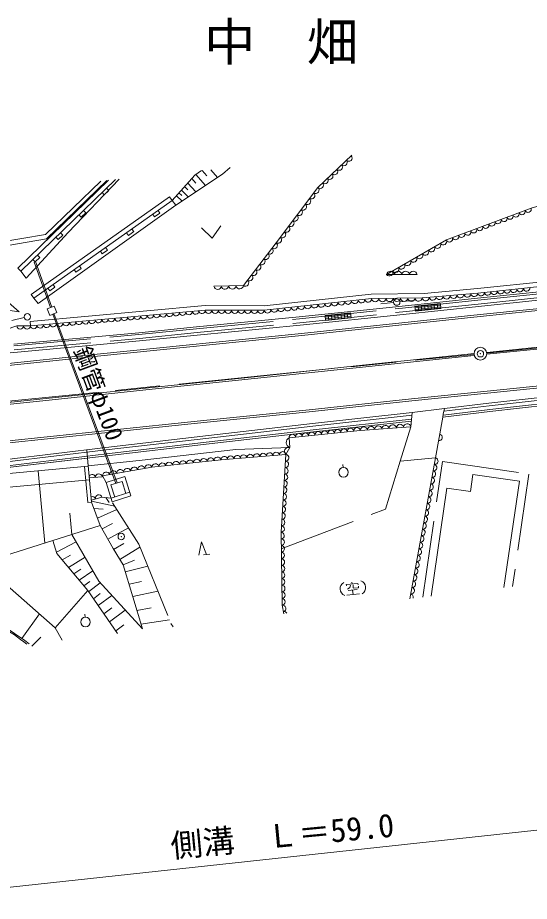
# Model space of a CAD drawing. Units: millimetres, scale not verified. Extents: x 40000 to 680000, y 20000 to 380000.
# Drawn here: x 432589 to 472474, y 240256 to 309162 of the extents above; entities that cross this region are included whole.
import ezdxf
from ezdxf.enums import TextEntityAlignment as Align

# ---------------------------------------------------------------- set-up
doc = ezdxf.new("R2010")
doc.units = ezdxf.units.MM
doc.header["$LTSCALE"] = 1000
doc.header["$PDMODE"] = 32
doc.header["$PDSIZE"] = 500
doc.linetypes.add('CHAIN', pattern=[18.5, 12, -1.5, 3.5, -1.5])
doc.linetypes.add('DASHED', pattern=[7.5, 6, -1.5])
for name, color, linetype, lineweight in [('M-BGD', 7, 'Continuous', 13), ('M-BGD-EXST', 7, 'Continuous', 13), ('M-BMK', 2, 'CHAIN', 13), ('M-BMK-SRVR', 3, 'Continuous', 13), ('M-STR-HTXT', 7, 'Continuous', 13), ('M-STR-STRC', 7, 'Continuous', 13)]:
    doc.layers.add(name, color=color, linetype=linetype, lineweight=lineweight)
doc.layers.add('M-BMK-HTXT', color=7, linetype='Continuous')
doc.styles.add('ＭＳ ゴシック', font='')
doc.styles.get('ＭＳ ゴシック').set_extended_font_data('MS Gothic')

msp = doc.modelspace()

# ---------------------------------------------------------------- linework, layer by layer
at = {"layer": 'M-BGD'}
for p, q in [((446973, 297239), (447329, 296826)), ((447656, 297310), (448174, 296706)), ((439657, 296482), (432590, 289638)), ((432834, 289386), (440220, 296540)), ((439069, 296421), (434769, 292256)), ((439552, 296471), (434848, 291915)), ((440512, 296570), (436530, 292421)), ((446158, 296614), (446469, 296269)), ((446483, 296942), (447230, 296082)), ((439337, 295337), (439697, 295685)), ((439697, 295685), (439523, 295865)), ((445359, 295713), (445885, 295194)), ((445604, 295990), (445863, 295725)), ((445850, 296267), (446487, 295591)), ((444434, 295185), (433639, 287584)), ((439164, 295517), (439337, 295337)), ((444636, 294899), (444434, 295185)), ((444968, 295273), (445398, 294872)), ((445163, 295493), (445376, 295290)), ((433841, 287298), (444636, 294899)), ((444905, 294546), (434177, 286884)), ((444636, 294899), (444905, 294546)), ((437368, 293778), (437542, 293598)), ((437542, 293598), (437901, 293946)), ((437901, 293946), (437727, 294125)), ((443122, 293833), (443266, 293629)), ((443266, 293629), (443675, 293917)), ((443675, 293917), (443531, 294121)), ((434769, 292256), (428766, 291233)), ((436530, 292421), (433257, 288862)), ((435746, 291859), (436105, 292207)), ((436105, 292207), (435931, 292386)), ((441078, 292394), (441222, 292189)), ((441222, 292189), (441631, 292477)), ((441631, 292477), (441487, 292682)), ((434848, 291915), (428881, 290897)), ((435572, 292038), (435746, 291859)), ((439034, 290954), (439178, 290750)), ((439178, 290750), (439587, 291038)), ((439587, 291038), (439443, 291242)), ((433776, 290299), (433950, 290119)), ((435151, 286559), (433876, 290106)), ((433950, 290119), (434309, 290467)), ((435243, 286598), (433970, 290140)), ((434309, 290467), (434135, 290647)), ((468423, 288031), (488715, 290183)), ((432710, 286235), (428239, 290089)), ((432834, 289386), (432590, 289638)), ((436990, 289515), (437134, 289311)), ((437134, 289311), (437542, 289599)), ((437542, 289599), (437399, 289803)), ((468457, 287683), (488748, 289835)), ((433257, 288862), (432834, 289386)), ((434946, 288076), (435090, 287871)), ((435090, 287871), (435498, 288159)), ((435498, 288159), (435354, 288364)), ((447891, 288219), (450187, 288267)), ((461891, 286956), (460896, 286854)), ((462388, 287006), (463383, 287105)), ((463597, 286271), (463556, 286669)), ((463569, 286537), (465558, 286744)), ((463846, 286297), (463804, 286695)), ((464094, 286323), (464053, 286721)), ((464343, 286349), (464301, 286747)), ((464592, 286375), (464550, 286773)), ((464840, 286401), (464799, 286799)), ((465089, 286427), (465047, 286825)), ((465337, 286453), (465296, 286851)), ((440250, 272848), (435325, 286045)), ((440346, 272878), (435417, 286085)), ((456568, 285802), (458547, 286010)), ((457091, 285588), (457049, 285986)), ((457338, 285614), (457296, 286012)), ((457585, 285640), (457543, 286038)), ((457833, 285666), (457791, 286064)), ((458080, 285692), (458038, 286090)), ((458327, 285718), (458286, 286116)), ((463583, 286404), (465572, 286612)), ((433585, 285135), (433554, 285483)), ((456596, 285536), (456554, 285934)), ((456582, 285669), (458561, 285877)), ((456843, 285562), (456801, 285960)), ((479246, 280215), (469329, 279100)), ((465857, 278687), (469329, 279100)), ((469402, 278454), (479319, 279569)), ((463350, 278369), (465857, 278687)), ((465729, 278017), (469406, 278455)), ((465156, 274841), (465729, 278017)), ((453752, 276399), (453794, 275654)), ((453794, 275654), (453501, 275093)), ((438085, 274183), (437968, 275470)), ((453501, 275093), (448440, 274675)), ((438346, 271385), (438034, 274824)), ((448440, 274675), (443054, 274106)), ((465156, 274841), (462416, 274581)), ((463157, 263855), (465156, 274841)), ((429850, 273435), (438085, 274183)), ((434182, 273828), (434694, 268187)), ((438047, 271358), (437793, 274156)), ((443054, 274106), (439209, 273440)), ((429968, 272381), (438188, 273128)), ((439176, 273363), (438175, 273267)), ((439209, 273440), (439485, 272921)), ((439861, 272725), (440735, 273000)), ((440735, 273000), (441031, 272060)), ((440157, 271784), (439861, 272725)), ((439159, 271771), (438331, 271551)), ((439871, 271694), (439159, 271771)), ((439456, 271739), (439714, 271360)), ((441318, 272150), (439871, 271694)), ((438353, 271385), (438047, 271358)), ((438339, 271459), (440154, 271067)), ((438353, 271385), (439023, 269560)), ((438535, 270889), (439263, 270827)), ((436816, 268860), (436666, 270516)), ((438812, 270134), (440324, 270798)), ((430551, 266872), (439023, 269560)), ((440023, 267768), (439023, 269560)), ((439170, 269296), (439983, 269717)), ((439617, 268497), (441217, 269385)), ((435608, 267480), (437148, 268287)), ((440068, 267696), (440859, 268164)), ((440817, 266491), (440023, 267768)), ((440553, 266916), (442121, 267874)), ((436058, 266877), (436718, 267253)), ((436545, 266294), (437840, 267089)), ((440817, 266491), (441693, 266852)), ((436963, 265794), (437507, 266150)), ((437380, 265295), (438449, 266038)), ((442312, 261497), (440817, 266491)), ((440981, 265943), (442725, 266388)), ((437750, 264851), (438217, 265193)), ((438113, 264402), (439032, 265103)), ((441269, 264981), (442247, 265208)), ((438493, 263857), (439023, 264258)), ((438873, 263312), (439936, 264109)), ((441557, 264020), (443522, 264429)), ((432915, 260753), (434278, 262677)), ((439310, 262685), (439923, 263141)), ((439747, 262058), (440977, 262964)), ((441879, 262943), (442985, 263144)), ((442201, 261866), (444423, 262213)), ((440241, 261349), (440854, 261805)), ((433699, 260159), (434385, 260865))]:
    msp.add_line(p, q, dxfattribs=at)
at = {"layer": 'M-BGD', "linetype": 'DASHED'}
for p, q in [((448549, 296954), (449165, 297467)), ((444905, 294546), (448549, 296954)), ((468449, 287130), (476537, 287985)), ((468480, 286832), (476568, 287687)), ((462581, 286517), (468449, 287130)), ((462612, 286219), (468480, 286832)), ((432710, 286235), (429867, 286631)), ((454556, 285674), (462581, 286517)), ((454586, 285376), (462612, 286219)), ((446540, 284901), (454556, 285674)), ((446569, 284603), (454586, 285376)), ((442046, 284450), (446540, 284901)), ((442075, 284151), (446569, 284603)), ((432298, 283561), (442046, 284450)), ((432327, 283263), (442075, 284151)), ((469352, 278902), (479269, 280016)), ((469386, 278604), (479302, 279718)), ((465757, 278171), (469386, 278604)), ((465816, 278481), (469352, 278902)), ((461270, 270839), (462416, 274581)), ((464165, 263975), (465694, 274549)), ((465694, 274549), (472433, 273575)), ((472433, 273575), (471166, 264808)), ((439984, 271335), (442029, 268100)), ((453134, 267756), (461270, 270839)), ((436816, 268860), (438914, 265233)), ((442029, 268100), (444541, 261923)), ((435520, 261581), (431561, 265075)), ((438914, 265233), (442312, 261497)), ((435520, 261581), (438049, 264493)), ((444541, 261923), (444720, 261661)), ((436063, 260630), (435520, 261581))]:
    msp.add_line(p, q, dxfattribs=at)
at = {"layer": 'M-BGD'}
for points in [[(450187, 288267), (452741, 291610), (455990, 295927), (458648, 298449)], [(446922, 297234), (446400, 296887), (444636, 294899)], [(463726, 289148), (461348, 289137), (466009, 291828), (472616, 294309), (481437, 296870)], [(432283, 283711), (442032, 284599), (446525, 285050), (454541, 285823), (462565, 286666), (468433, 287279), (476521, 288134), (488781, 289423)], [(488849, 288776), (476589, 287488), (468501, 286633)], [(468423, 288031), (464266, 287666), (460153, 287604), (451793, 286701), (447196, 286708), (433554, 285483)], [(434177, 286884), (433841, 287298), (433639, 287584)], [(451811, 286351), (460175, 287254), (464129, 287303), (468457, 287683)], [(433585, 285135), (447211, 286358), (451811, 286351)], [(468501, 286633), (462633, 286020), (454606, 285177), (446589, 284404), (442094, 283952)], [(423302, 282932), (427728, 283869), (429916, 284243), (432519, 285135), (433585, 285135)], [(442094, 283952), (432279, 283053), (420369, 281971)], [(465857, 278687), (465769, 278236), (465729, 278017)], [(422124, 273312), (426650, 274002), (431728, 274720), (439460, 275650), (447455, 276575), (455569, 277514), (463350, 278369)], [(422154, 273114), (426679, 273804), (431754, 274522), (439484, 275451), (447478, 276376), (455591, 277315), (463329, 278165)], [(422199, 272818), (426722, 273507), (431792, 274225), (439519, 275153), (447512, 276078), (455625, 277017), (463298, 277860)], [(422222, 272670), (426744, 273359), (431812, 274076), (439536, 275004), (447529, 275929), (455642, 276868), (463283, 277708)], [(462416, 274581), (463238, 277268), (463350, 278369)], [(463238, 277268), (459286, 276977), (453752, 276399)], [(438090, 274207), (442066, 274625), (449606, 275477), (453794, 275654)], [(453333, 262686), (453195, 263348), (453117, 269045), (453501, 275093)], [(422222, 272670), (426744, 273359), (431812, 274076), (438034, 274824)], [(464832, 264055), (466049, 272468), (467876, 272203), (468071, 273550), (471697, 273025), (470497, 264729)], [(440383, 261145), (438049, 264493), (435637, 267381), (435342, 268392)], [(428431, 263766), (433159, 260590), (433491, 260324)]]:
    msp.add_lwpolyline(points, dxfattribs=at)
for points in [[(435102, 285950), (435639, 286180), (435426, 286676), (434889, 286446)], [(465586, 286479), (463597, 286271), (463556, 286669), (465544, 286877)], [(458575, 285744), (456596, 285536), (456554, 285934), (458533, 286142)], [(440931, 273376), (441408, 271864), (439961, 271408), (439485, 272921)]]:
    msp.add_lwpolyline(points, close=True, dxfattribs=at)
msp.add_circle((462139, 286981), 250, dxfattribs=at)
for centre, radius, start, end in [((458398, 298219), 256, 224.77716, 42.18991), ((457656, 297515), 256, 224.77716, 42.18991), ((458027, 297867), 256, 224.77716, 42.18991), ((457284, 297163), 256, 224.77716, 42.18991), ((456542, 296459), 256, 224.77716, 42.18991), ((456913, 296811), 256, 224.77716, 42.18991), ((455811, 295724), 271, 237.47934, 48.60549), ((456171, 296107), 256, 224.77716, 42.18991), ((455161, 294860), 271, 237.47934, 48.60549), ((455486, 295292), 271, 237.47934, 48.60549), ((454836, 294429), 271, 237.47934, 48.60549), ((472379, 294222), 252, 201.04164, 20.1181), ((454186, 293565), 271, 237.47934, 48.60549), ((454511, 293997), 271, 237.47934, 48.60549), ((470491, 293513), 252, 201.04164, 20.1181), ((470963, 293690), 252, 201.04164, 20.1181), ((471435, 293868), 252, 201.04164, 20.1181), ((471907, 294045), 252, 201.04164, 20.1181), ((453537, 292702), 271, 237.47934, 48.60549), ((453861, 293133), 271, 237.47934, 48.60549), ((468604, 292805), 252, 201.04164, 20.1181), ((469076, 292982), 252, 201.04164, 20.1181), ((469548, 293159), 252, 201.04164, 20.1181), ((470020, 293336), 252, 201.04164, 20.1181), ((453212, 292270), 271, 237.47934, 48.60549), ((466716, 292096), 252, 201.04164, 20.1181), ((467188, 292273), 252, 201.04164, 20.1181), ((467660, 292450), 252, 201.04164, 20.1181), ((468132, 292627), 252, 201.04164, 20.1181), ((452571, 291409), 263, 235.5081, 49.72789), ((452887, 291838), 271, 237.47934, 48.60549), ((465300, 291442), 270, 214.2127, 25.78083), ((465766, 291711), 270, 214.2127, 25.78083), ((466244, 291919), 252, 201.04164, 20.1181), ((452252, 290991), 263, 235.5081, 49.72789), ((464368, 290904), 270, 214.2127, 25.78083), ((464834, 291173), 270, 214.2127, 25.78083), ((451613, 290155), 263, 235.5081, 49.72789), ((451933, 290573), 263, 235.5081, 49.72789), ((462970, 290096), 270, 214.2127, 25.78083), ((463436, 290365), 270, 214.2127, 25.78083), ((463902, 290634), 270, 214.2127, 25.78083), ((450975, 289319), 263, 235.5081, 49.72789), ((451294, 289737), 263, 235.5081, 49.72789), ((462037, 289558), 270, 214.2127, 25.78083), ((462503, 289827), 270, 214.2127, 25.78083), ((450655, 288902), 263, 235.5081, 49.72789), ((461571, 289289), 270, 214.2127, 25.78083), ((461645, 289087), 302, 10.12543, 170.40762), ((462240, 289090), 302, 10.12543, 170.40762), ((462834, 289093), 302, 10.12543, 170.40762), ((463429, 289095), 302, 10.12543, 170.40762), ((448177, 288264), 290, 189.11251, 353.29207), ((448751, 288276), 290, 189.11251, 353.29207), ((449325, 288289), 290, 189.11251, 353.29207), ((449899, 288301), 290, 189.11251, 353.29207), ((450336, 288484), 263, 235.5081, 49.72789), ((471753, 288037), 255, 187.20455, 4.90355), ((472261, 288091), 255, 187.20455, 4.90355), ((464398, 287349), 272, 189.73386, 0.29604), ((464939, 287396), 272, 189.73386, 0.29604), ((465480, 287444), 272, 189.73386, 0.29604), ((466021, 287491), 272, 189.73386, 0.29604), ((466561, 287539), 272, 189.73386, 0.29604), ((467102, 287586), 272, 189.73386, 0.29604), ((467643, 287634), 272, 189.73386, 0.29604), ((468184, 287681), 272, 189.73386, 0.29604), ((468710, 287715), 255, 187.20455, 4.90355), ((469217, 287768), 255, 187.20455, 4.90355), ((469724, 287822), 255, 187.20455, 4.90355), ((470232, 287876), 255, 187.20455, 4.90355), ((470739, 287930), 255, 187.20455, 4.90355), ((471246, 287984), 255, 187.20455, 4.90355), ((454685, 286675), 263, 189.0402, 3.28471), ((455207, 286731), 263, 189.0402, 3.28471), ((455730, 286788), 263, 189.0402, 3.28471), ((456253, 286844), 263, 189.0402, 3.28471), ((456776, 286901), 263, 189.0402, 3.28471), ((457298, 286957), 263, 189.0402, 3.28471), ((457821, 287014), 263, 189.0402, 3.28471), ((458344, 287070), 263, 189.0402, 3.28471), ((458867, 287126), 263, 189.0402, 3.28471), ((459389, 287183), 263, 189.0402, 3.28471), ((459912, 287239), 263, 189.0402, 3.28471), ((460457, 287292), 285, 187.68601, 353.72), ((461022, 287299), 285, 187.68601, 353.72), ((461587, 287306), 285, 187.68601, 353.72), ((462152, 287313), 285, 187.68601, 353.72), ((462717, 287320), 285, 187.68601, 353.72), ((463282, 287327), 285, 187.68601, 353.72), ((463846, 287334), 285, 187.68601, 353.72), ((442921, 285976), 253, 185.88931, 4.36693), ((443426, 286021), 253, 185.88931, 4.36693), ((443931, 286067), 253, 185.88931, 4.36693), ((444435, 286112), 253, 185.88931, 4.36693), ((444940, 286157), 253, 185.88931, 4.36693), ((445444, 286202), 253, 185.88931, 4.36693), ((445949, 286248), 253, 185.88931, 4.36693), ((446454, 286293), 253, 185.88931, 4.36693), ((446958, 286338), 253, 185.88931, 4.36693), ((447467, 286363), 256, 181.18275, 358.66205), ((447978, 286362), 256, 181.18275, 358.66205), ((448489, 286361), 256, 181.18275, 358.66205), ((449000, 286361), 256, 181.18275, 358.66205), ((449511, 286360), 256, 181.18275, 358.66205), ((450022, 286359), 256, 181.18275, 358.66205), ((450533, 286359), 256, 181.18275, 358.66205), ((451045, 286358), 256, 181.18275, 358.66205), ((451556, 286357), 256, 181.18275, 358.66205), ((452071, 286393), 263, 189.0402, 3.28471), ((452594, 286449), 263, 189.0402, 3.28471), ((453117, 286506), 263, 189.0402, 3.28471), ((453639, 286562), 263, 189.0402, 3.28471), ((454162, 286618), 263, 189.0402, 3.28471), ((435351, 285297), 253, 185.88931, 4.36693), ((435856, 285342), 253, 185.88931, 4.36693), ((436361, 285387), 253, 185.88931, 4.36693), ((436865, 285432), 253, 185.88931, 4.36693), ((437370, 285478), 253, 185.88931, 4.36693), ((437875, 285523), 253, 185.88931, 4.36693), ((438379, 285568), 253, 185.88931, 4.36693), ((438884, 285614), 253, 185.88931, 4.36693), ((439389, 285659), 253, 185.88931, 4.36693), ((439893, 285704), 253, 185.88931, 4.36693), ((440398, 285749), 253, 185.88931, 4.36693), ((440903, 285795), 253, 185.88931, 4.36693), ((441407, 285840), 253, 185.88931, 4.36693), ((441912, 285885), 253, 185.88931, 4.36693), ((442417, 285931), 253, 185.88931, 4.36693), ((432785, 285152), 267, 183.70167, 356.30006), ((433319, 285152), 267, 183.70167, 356.30006), ((433837, 285161), 253, 185.88931, 4.36693), ((434342, 285206), 253, 185.88931, 4.36693), ((434847, 285251), 253, 185.88931, 4.36693), ((457526, 276790), 253, 6.62908, 185.31201), ((458029, 276843), 253, 6.62908, 185.31201), ((458532, 276896), 253, 6.62908, 185.31201), ((459035, 276948), 253, 6.62908, 185.31201), ((459571, 276963), 285, 11.31314, 177.10475), ((460135, 277004), 285, 11.31314, 177.10475), ((460700, 277046), 285, 11.31314, 177.10475), ((461265, 277088), 285, 11.31314, 177.10475), ((461829, 277129), 285, 11.31314, 177.10475), ((462394, 277171), 285, 11.31314, 177.10475), ((462959, 277212), 285, 11.31314, 177.10475), ((453926, 276035), 403, 115.4989, 250.88887), ((454004, 276422), 253, 6.62908, 185.31201), ((454507, 276475), 253, 6.62908, 185.31201), ((455010, 276527), 253, 6.62908, 185.31201), ((455513, 276580), 253, 6.62908, 185.31201), ((456016, 276632), 253, 6.62908, 185.31201), ((456519, 276685), 253, 6.62908, 185.31201), ((457023, 276738), 253, 6.62908, 185.31201), ((465443, 276429), 250, 259.77282, 79.77282), ((453715, 275338), 326, 75.87645, 229.01573), ((448693, 274692), 254, 5.60444, 183.82514), ((449199, 274734), 254, 5.60444, 183.82514), ((449706, 274776), 254, 5.60444, 183.82514), ((450212, 274817), 254, 5.60444, 183.82514), ((450718, 274859), 254, 5.60444, 183.82514), ((451224, 274901), 254, 5.60444, 183.82514), ((451730, 274943), 254, 5.60444, 183.82514), ((452236, 274984), 254, 5.60444, 183.82514), ((452742, 275026), 254, 5.60444, 183.82514), ((453248, 275068), 254, 5.60444, 183.82514), ((453482, 274841), 252, 266.93217, 85.79307), ((442785, 274028), 280, 16.03762, 183.58826), ((443326, 274112), 272, 10.60897, 181.4671), ((443864, 274169), 272, 10.60897, 181.4671), ((444403, 274226), 272, 10.60897, 181.4671), ((444942, 274283), 272, 10.60897, 181.4671), ((445480, 274340), 272, 10.60897, 181.4671), ((446019, 274397), 272, 10.60897, 181.4671), ((446557, 274454), 272, 10.60897, 181.4671), ((447096, 274511), 272, 10.60897, 181.4671), ((447634, 274568), 272, 10.60897, 181.4671), ((448173, 274625), 272, 10.60897, 181.4671), ((453450, 274337), 252, 266.93217, 85.79307), ((465011, 274084), 257, 261.22842, 78.1495), ((465103, 274589), 257, 261.22842, 78.1495), ((438913, 273321), 267, 9.2056, 181.79344), ((439489, 273458), 280, 16.03762, 183.58826), ((440038, 273553), 280, 16.03762, 183.58826), ((440587, 273648), 280, 16.03762, 183.58826), ((441137, 273743), 280, 16.03762, 183.58826), ((441686, 273838), 280, 16.03762, 183.58826), ((442235, 273933), 280, 16.03762, 183.58826), ((453386, 273329), 252, 266.93217, 85.79307), ((453418, 273833), 252, 266.93217, 85.79307), ((464919, 273579), 257, 261.22842, 78.1495), ((438382, 273270), 267, 9.2056, 145.53212), ((453354, 272825), 252, 266.93217, 85.79307), ((464827, 273074), 257, 261.22842, 78.1495), ((453322, 272321), 252, 266.93217, 85.79307), ((464644, 272063), 257, 261.22842, 78.1495), ((464736, 272568), 257, 261.22842, 78.1495), ((438402, 271556), 263, 17.6366, 110.90452), ((438909, 271691), 263, 17.6366, 192.12153), ((453258, 271313), 252, 266.93217, 85.79307), ((453290, 271817), 252, 266.93217, 85.79307), ((464552, 271558), 257, 261.22842, 78.1495), ((453226, 270809), 252, 266.93217, 85.79307), ((464460, 271052), 257, 261.22842, 78.1495), ((453194, 270305), 252, 266.93217, 85.79307), ((464276, 270042), 257, 261.22842, 78.1495), ((464368, 270547), 257, 261.22842, 78.1495), ((453130, 269297), 252, 266.93217, 85.79307), ((453162, 269801), 252, 266.93217, 85.79307), ((464184, 269536), 257, 261.22842, 78.1495), ((453111, 268786), 259, 272.81323, 88.77036), ((464000, 268526), 257, 261.22842, 78.1495), ((464092, 269031), 257, 261.22842, 78.1495), ((453118, 268268), 259, 272.81323, 88.77036), ((463908, 268020), 257, 261.22842, 78.1495), ((453125, 267750), 259, 272.81323, 88.77036), ((453132, 267232), 259, 272.81323, 88.77036), ((463816, 267515), 257, 261.22842, 78.1495), ((453140, 266714), 259, 272.81323, 88.77036), ((463632, 266504), 257, 261.22842, 78.1495), ((463724, 267010), 257, 261.22842, 78.1495), ((453147, 266196), 259, 272.81323, 88.77036), ((463540, 265999), 257, 261.22842, 78.1495), ((453154, 265678), 259, 272.81323, 88.77036), ((453161, 265160), 259, 272.81323, 88.77036), ((463448, 265494), 257, 261.22842, 78.1495), ((453168, 264643), 259, 272.81323, 88.77036), ((463265, 264483), 257, 261.22842, 78.1495), ((463357, 264988), 257, 261.22842, 78.1495), ((453175, 264125), 259, 272.81323, 88.77036), ((463173, 263978), 257, 338.99013, 78.1495), ((453183, 263607), 259, 272.81323, 88.77036), ((453241, 263096), 256, 283.07488, 100.36947), ((453345, 262595), 256, 27.83761, 100.36947)]:
    msp.add_arc(centre, radius, start, end, dxfattribs=at)
msp.add_open_spline([(428076, 263478), (429289, 263171), (429985, 262497), (431176, 261773), (432103, 261210), (432622, 260849), (433312, 260303)], degree=3, knots=[0, 0, 0, 0, 1, 1, 1, 2, 2, 2, 2], dxfattribs=at)
msp.add_point((440663, 268703), dxfattribs=at)
at = {"layer": 'M-BGD-EXST'}
for p, q in [((447759, 291959), (448421, 292925)), ((446927, 292784), (447759, 291959)), ((433096, 285776), (432124, 285539)), ((457955, 274082), (457931, 274331)), ((446716, 267252), (446920, 268276)), ((446920, 268276), (447313, 267308)), ((447064, 267285), (447562, 267332)), ((458205, 264967), (459108, 265052)), ((458217, 264845), (458205, 264967)), ((458380, 264638), (458307, 264596)), ((458489, 264740), (458380, 264638)), ((458535, 264902), (458489, 264740)), ((458643, 265139), (458656, 265010)), ((458731, 264920), (458752, 264695)), ((458752, 264695), (458784, 264671)), ((458784, 264671), (459136, 264705)), ((459108, 265052), (459120, 264925)), ((459136, 264705), (459167, 264740)), ((459167, 264740), (459159, 264830)), ((458255, 264133), (459248, 264227)), ((459051, 264563), (458351, 264497)), ((458701, 264530), (458734, 264178)), ((437841, 262409), (437817, 262658))]:
    msp.add_line(p, q, dxfattribs=at)
for centre, radius in [((433339, 285835), 250), ((457990, 273709), 375), ((437876, 262036), 375)]:
    msp.add_circle(centre, radius, dxfattribs=at)
for centre, radius, start, end in [((458276, 264630), 553, 119.1269, 249.20626), ((459166, 264719), 550, 300.59071, 71.06656)]:
    msp.add_arc(centre, radius, start, end, dxfattribs=at)
at = {"layer": 'M-BMK'}
msp.add_line((469159, 283007), (567514, 293136), dxfattribs=at)
msp.add_lwpolyline([(389070, 274969), (389945, 275040), (468164, 282906)], dxfattribs=at)
at = {"layer": 'M-BMK-SRVR'}
msp.add_circle((468662, 282956), 500, dxfattribs=at)
msp.add_point((468662, 282956), dxfattribs=at)
at = {"layer": 'M-STR-HTXT'}
msp.add_line((480585, 246616), (421836, 240256), dxfattribs=at)
at = {"layer": 'M-STR-STRC'}
for points in [[(488911, 288116), (476639, 286833), (468639, 286016), (454718, 284538), (438798, 282919), (430828, 282082), (422850, 281255), (410941, 280023), (407012, 279619), (403015, 279246), (399019, 278860), (395037, 278552), (391092, 278288), (383167, 277878), (379315, 277842), (375494, 277943), (371558, 278226)], [(488925, 287967), (476655, 286684), (468655, 285867), (454734, 284388), (438814, 282770), (430844, 281933), (422866, 281106), (410956, 279873), (407026, 279470), (403029, 279097), (399032, 278711), (395047, 278403), (391101, 278138), (383171, 277728), (379314, 277692), (375487, 277793), (371544, 278077)], [(469150, 283065), (474876, 283639), (489193, 285146)], [(469160, 282915), (474891, 283490), (489207, 284996)], [(369592, 275380), (375372, 274806), (383312, 274677), (391312, 275120), (399287, 275768), (415282, 277274), (423223, 278106), (435053, 279348), (443069, 280183), (451057, 281016), (458987, 281865), (468182, 282815)], [(369596, 275530), (375381, 274956), (383309, 274827), (391302, 275270), (399274, 275918), (415267, 277423), (423207, 278255), (435038, 279498), (443053, 280332), (451041, 281165), (458972, 282015), (468162, 282963)], [(489489, 282015), (475051, 280488), (469207, 279879), (463313, 279285), (455324, 278439), (447361, 277618), (439375, 276789), (431433, 275969), (427418, 275546), (423467, 275121), (415477, 274297), (407527, 273506), (403596, 273156), (395651, 272417), (387510, 271885), (379357, 271636), (375181, 271803), (371037, 272116)], [(489475, 282165), (475035, 280638), (469192, 280028), (463297, 279434), (455308, 278589), (447345, 277767), (439360, 276938), (431417, 276118), (427402, 275695), (423452, 275270), (415462, 274446), (407513, 273655), (403582, 273305), (395639, 272566), (387503, 272035), (379358, 271786), (375189, 271952), (371052, 272265)]]:
    msp.add_lwpolyline(points, dxfattribs=at)

# ---------------------------------------------------------------- texts
at = {"layer": 'M-BGD-EXST', "style": 'ＭＳ ゴシック'}
msp.add_text('鋼管φ100', height=1320, rotation=290.467, dxfattribs=at).set_placement((437904, 279492), align=Align.BOTTOM_CENTER)
at = {"layer": 'M-BMK-HTXT', "style": 'ＭＳ ゴシック'}
msp.add_text('中\u3000畑', height=2933, dxfattribs=at).set_placement((447126, 304922), align=Align.BOTTOM_LEFT)
at = {"layer": 'M-STR-HTXT', "style": 'ＭＳ ゴシック'}
msp.add_text('側溝\u3000Ｌ＝59.0', height=1833, rotation=5.406, dxfattribs=at).set_placement((444649, 243114), align=Align.BOTTOM_LEFT)

doc.saveas('drawing.dxf')
